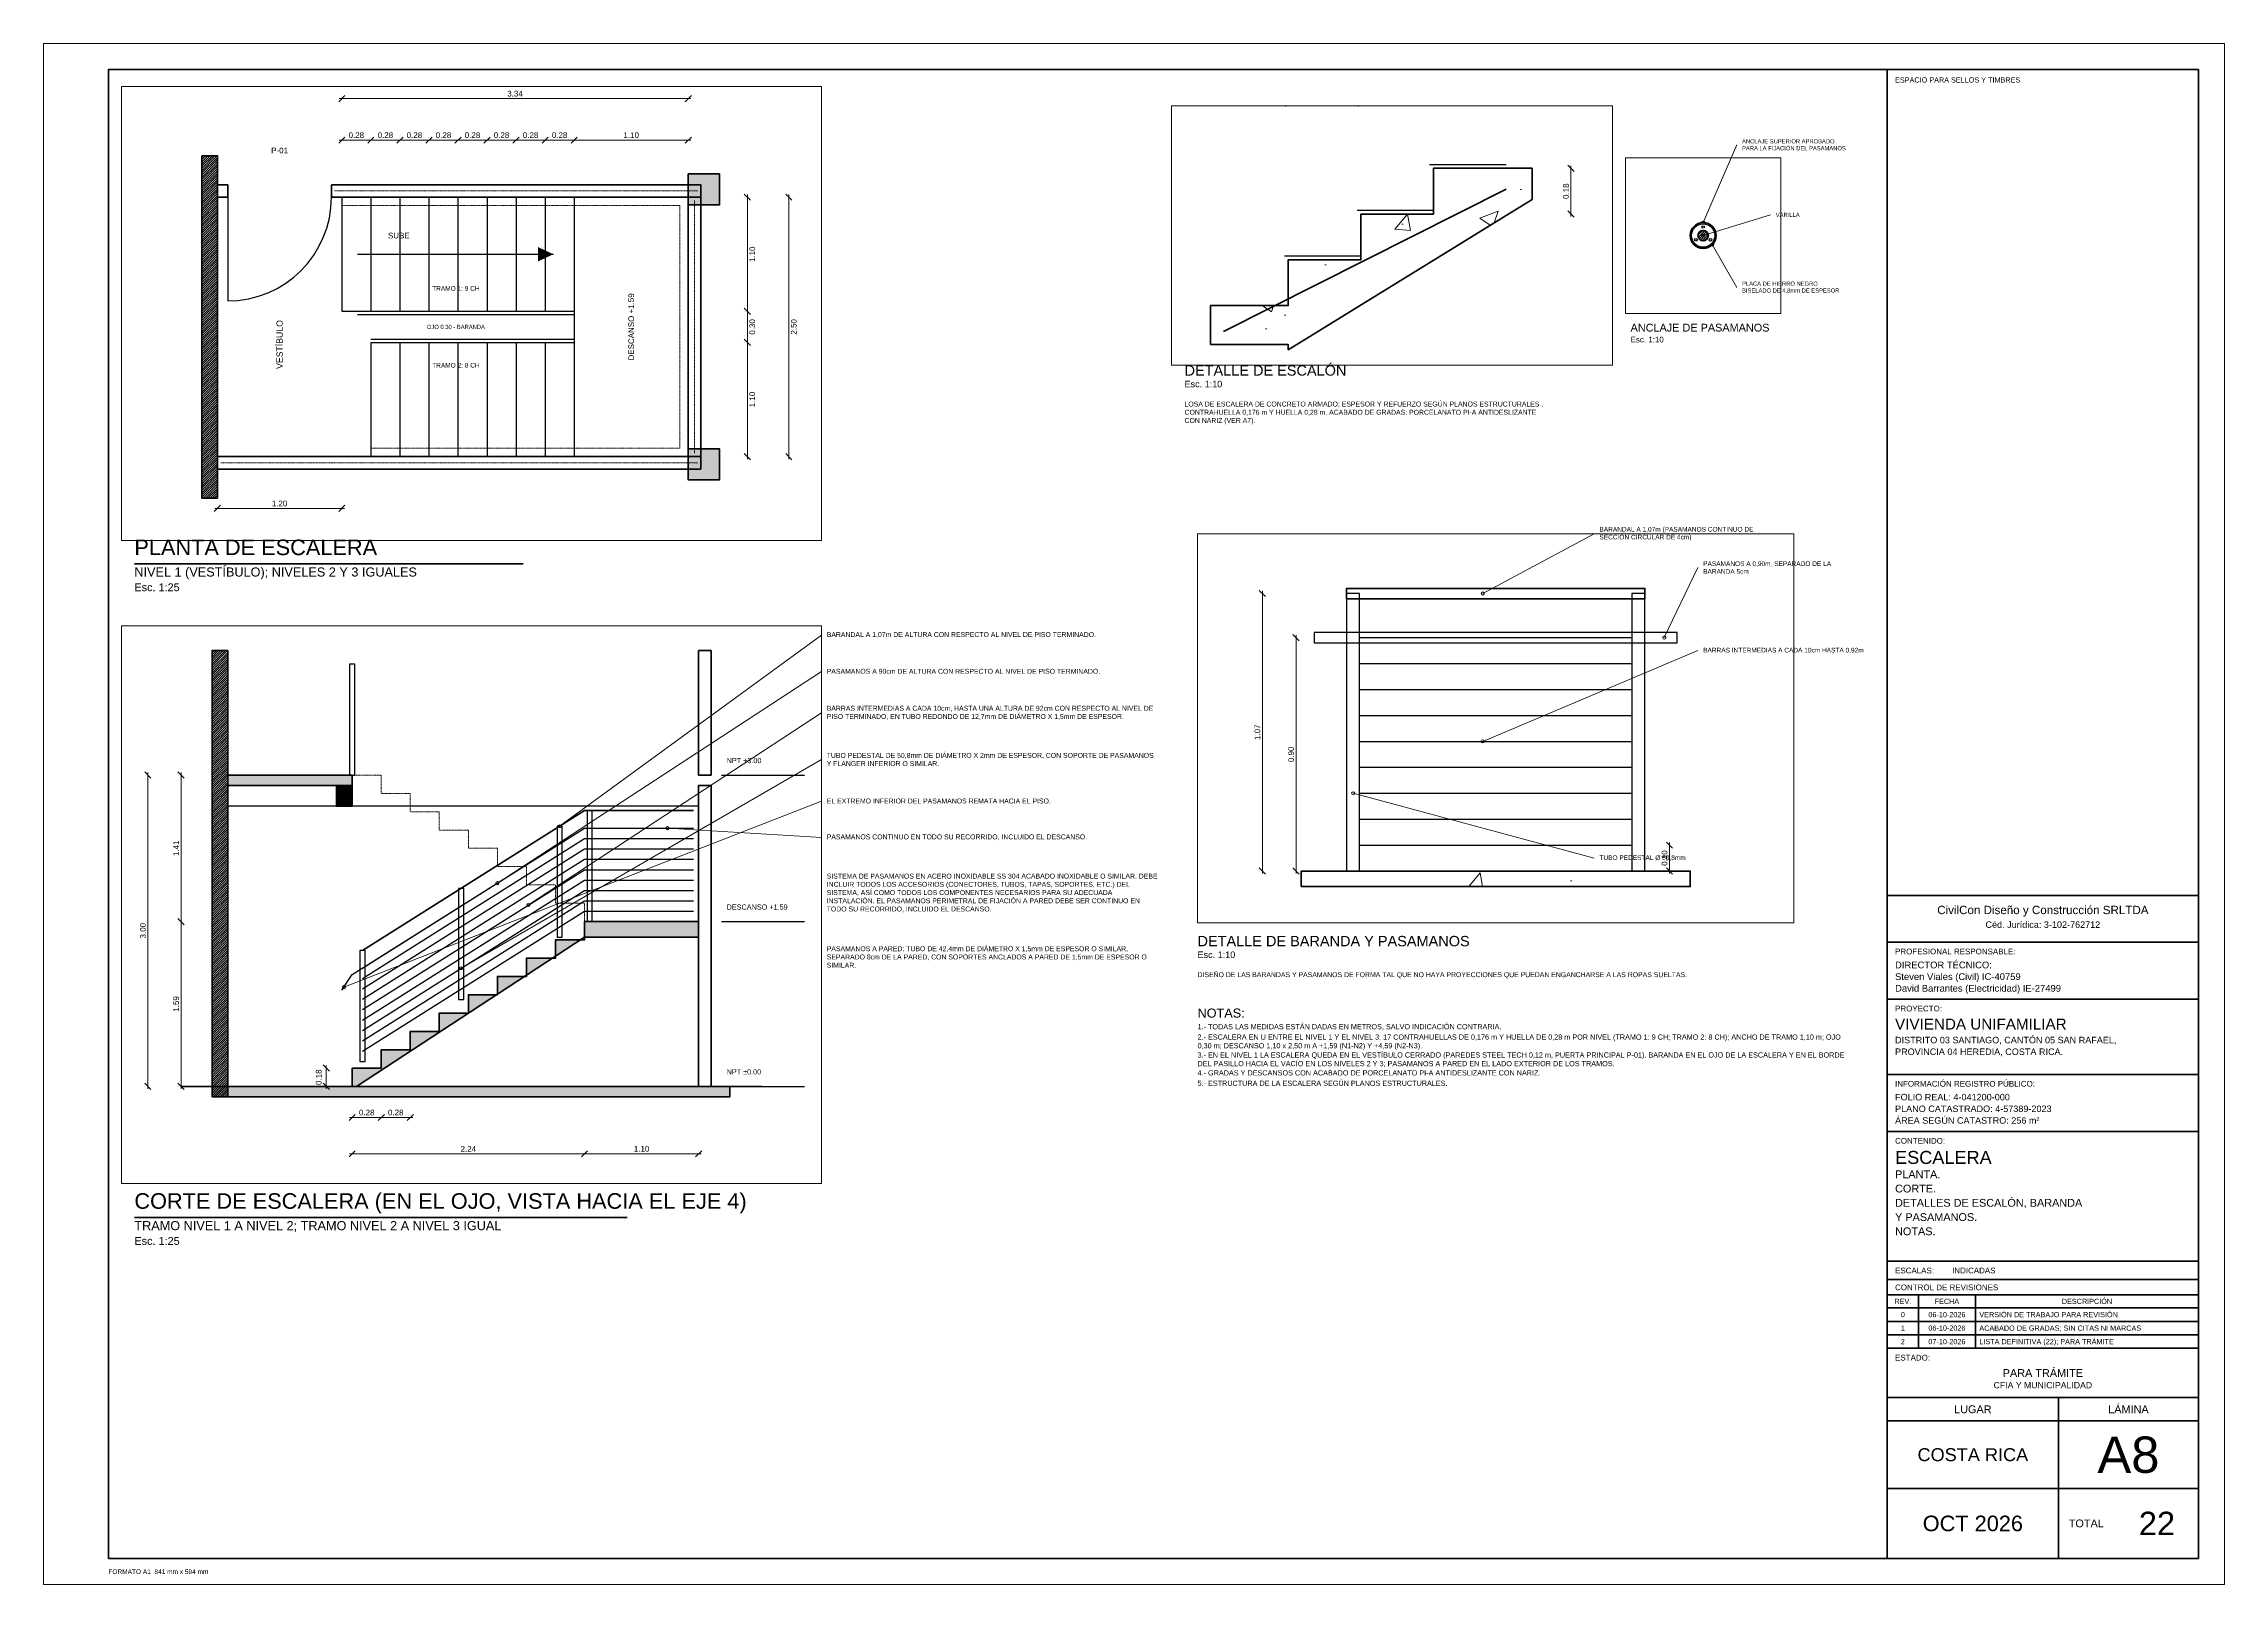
# Paper-space layout 'A8-ESCALERA' of a CAD drawing. Header units: metres, sheet in millimetres. Extents: x 0 to 841, y 0 to 594.
# The model-space entities are those that its viewports show. They can reach past a viewport. Long polylines and large blocks are cut down to what shows.
import ezdxf
from ezdxf.enums import TextEntityAlignment as Align

# ---------------------------------------------------------------- set-up
doc = ezdxf.new("R2010")
doc.units = ezdxf.units.M
doc.linetypes.add('DASHED', pattern=[1.524, 1.27, -0.254])
for name, color, linetype, lineweight in [('A-CAJETIN', 7, 'Continuous', 35), ('A-CAJETIN-TXT', 7, 'Continuous', 25), ('A-MARCO', 7, 'Continuous', 70), ('A-NOTAS', 7, 'Continuous', 18), ('A-TEXTO', 7, 'Continuous', 18), ('A-TITULOS', 7, 'Continuous', 35), ('S-BARANDA', 7, 'Continuous', 25), ('S-CORTE', 7, 'Continuous', 50), ('S-COTA', 7, 'Continuous', 18), ('S-OCULTO', 8, 'DASHED', 13), ('S-TRAMA', 8, 'Continuous', 9), ('S-TXT', 7, 'Continuous', 18), ('S-VISTA', 7, 'Continuous', 25)]:
    doc.layers.add(name, color=color, linetype=linetype, lineweight=lineweight)
doc.layers.add('A-VIEWPORT', color=8, linetype='Continuous', lineweight=13, plot=False)
doc.styles.add('ARIAL', font='arial.ttf')
doc.dimstyles.new('COTA-10', dxfattribs={"dimtxt": 0.022, "dimasz": 0.012, "dimexe": 0.01, "dimexo": 0.01, "dimgap": 0.008, "dimtad": 1, "dimzin": 0, "dimdsep": 46, "dimtxsty": 'ARIAL', "dimtsz": 0.012, "dimcen": 2.5, "dimdle": 0.01, "dimclrd": 7, "dimclre": 7, "dimclrt": 7, "dimazin": 3, "dimtfac": 1, "dimtmove": 0, "dimatfit": 3, "dimlwd": 18, "dimlwe": 13})
doc.dimstyles.new('COTA-25', dxfattribs={"dimtxt": 0.055, "dimasz": 0.03, "dimexe": 0.025, "dimexo": 0.025, "dimgap": 0.02, "dimtad": 1, "dimzin": 0, "dimdsep": 46, "dimtxsty": 'ARIAL', "dimtsz": 0.03, "dimcen": 2.5, "dimdle": 0.025, "dimclrd": 7, "dimclre": 7, "dimclrt": 7, "dimazin": 3, "dimtfac": 1, "dimtmove": 0, "dimatfit": 3, "dimlwd": 18, "dimlwe": 13})

# ---------------------------------------------------------------- blocks, each defined once
blk = doc.blocks.new('CAJETIN_A1')
for p, q in [((0, 255.6), (120, 255.6)), ((0, 237.6), (120, 237.6)), ((0, 215.6), (120, 215.6)), ((0, 186.6), (120, 186.6)), ((0, 164.6), (120, 164.6)), ((0, 114.6), (120, 114.6)), ((0, 107.6), (120, 107.6)), ((0, 101.6), (120, 101.6)), ((12, 101.6), (12, 81)), ((34, 101.6), (34, 81)), ((0, 96.6), (120, 96.6)), ((0, 91.4), (120, 91.4)), ((0, 86.2), (120, 86.2)), ((0, 81), (120, 81)), ((0, 62), (120, 62)), ((66, 62), (66, 0)), ((0, 53), (120, 53)), ((0, 27), (120, 27))]:
    blk.add_line(p, q)
blk.add_lwpolyline([(0, 0), (120, 0), (120, 574), (0, 574)], close=True)
at = {"style": 'ARIAL'}
for s, height, p in [('ESPACIO PARA SELLOS Y TIMBRES', 2, (3, 571)), ('PROFESIONAL RESPONSABLE:', 2.2, (3, 235.1)), ('PROYECTO:', 2.2, (3, 213.1)), ('INFORMACIÓN REGISTRO PÚBLICO:', 2.2, (3, 184.1)), ('CONTENIDO:', 2.2, (3, 162.1)), ('ESCALAS:', 2.2, (3, 112.1)), ('CONTROL DE REVISIONES', 2.2, (3, 105.6)), ('ESTADO:', 2.2, (3, 78.5))]:
    blk.add_text(s, height=height, dxfattribs=at).set_placement(p, align=Align.TOP_LEFT)
for s, height, p in [('REV.', 2, (6, 99.1)), ('FECHA', 2, (23, 99.1)), ('DESCRIPCIÓN', 2, (77, 99.1)), ('LUGAR', 3, (33, 57.5)), ('LÁMINA', 3, (93, 57.5))]:
    blk.add_text(s, height=height, dxfattribs=at).set_placement(p, align=Align.MIDDLE_CENTER)
blk.add_text('TOTAL', height=3, dxfattribs=at).set_placement((70, 13.5), align=Align.MIDDLE_LEFT)
for tag, height, p in [('EMPRESA_CED', 2.5, (60, 245.6)), ('EMPRESA', 3.2, (60, 251.6)), ('ESTADO_1', 3, (60, 73)), ('ESTADO_2', 2.4, (60, 68))]:
    blk.add_attdef(tag, text='', height=height, dxfattribs=at).set_placement(p, align=Align.TOP_CENTER)
for tag, height, p in [('PROF_1', 2.6, (3, 230.1)), ('PROF_2', 2.6, (3, 225.6)), ('PROF_3', 2.6, (3, 221.1)), ('PROYECTO', 4.2, (3, 208.1)), ('UBIC_1', 2.5, (3, 201.1)), ('UBIC_2', 2.5, (3, 196.6)), ('UBIC_3', 2.5, (3, 192.1)), ('REG_1', 2.5, (3, 179.1)), ('REG_2', 2.5, (3, 174.6)), ('REG_3', 2.5, (3, 170.1)), ('CONT_TIT', 5, (3, 157.1)), ('CONT_1', 3, (3, 149.6)), ('CONT_2', 3, (3, 144.1)), ('CONT_3', 3, (3, 138.6)), ('CONT_4', 3, (3, 133.1)), ('CONT_5', 3, (3, 127.6)), ('CONT_6', 3, (3, 122.1)), ('ESCALAS', 2.2, (25, 112.1))]:
    blk.add_attdef(tag, text='', height=height, dxfattribs=at).set_placement(p, align=Align.TOP_LEFT)
for tag, height, p in [('REV0_N', 2, (6, 94)), ('REV0_F', 2, (23, 94)), ('REV1_N', 2, (6, 88.8)), ('REV2_N', 2, (6, 83.6)), ('REV1_F', 2, (23, 88.8)), ('REV2_F', 2, (23, 83.6)), ('LUGAR', 5, (33, 40)), ('LAMINA', 14, (93, 40)), ('TOTAL', 9, (104, 13.5)), ('FECHA', 6, (33, 13.5))]:
    blk.add_attdef(tag, text='', height=height, dxfattribs=at).set_placement(p, align=Align.MIDDLE_CENTER)
for tag, p in [('REV0_D', (35.5, 94)), ('REV1_D', (35.5, 88.8)), ('REV2_D', (35.5, 83.6))]:
    blk.add_attdef(tag, text='', height=2, dxfattribs=at).set_placement(p, align=Align.MIDDLE_LEFT)
blk = doc.blocks.new('_OBLIQUE')
at = {"color": 0, "linetype": 'BYBLOCK'}
blk.add_line((-0.5, -0.5), (0.5, 0.5), dxfattribs=at)
blk = doc.blocks.new('*D24')
at = {"color": 7, "lineweight": 18}
blk.add_line((20.29, 0.9294), (20.59, 0.9294), dxfattribs=at)
at = {"color": 7, "lineweight": 13}
for p, q in [((20.3, 0.9394), (20.3, 0.9394)), ((20.58, 0.9394), (20.58, 0.9394))]:
    blk.add_line(p, q, dxfattribs=at)
at = {"layer": 'Defpoints'}
for p in [(20.3, 0.9294), (20.3, 0.9294), (20.58, 0.9294)]:
    blk.add_point(p, dxfattribs=at)
at = {"layer": 'S-COTA', "color": 7, "xscale": 0.024, "yscale": 0.024}
for p in [(20.3, 0.9294), (20.58, 0.9294)]:
    blk.add_blockref('_OBLIQUE', p, dxfattribs=at)
at = {"layer": 'S-COTA', "color": 7, "insert": (20.44, 0.9484), "char_height": 0.022, "attachment_point": 5, "style": 'ARIAL'}
blk.add_mtext('0.28', dxfattribs=at)
blk = doc.blocks.new('*D25')
at = {"color": 7, "lineweight": 13}
for p, q in [((21.38, 0.6794), (21.38, 0.6794)), ((21.38, 0.5029), (21.38, 0.5029))]:
    blk.add_line(p, q, dxfattribs=at)
at = {"color": 7, "lineweight": 18}
blk.add_line((21.39, 0.4929), (21.39, 0.6894), dxfattribs=at)
at = {"layer": 'Defpoints'}
for p in [(21.39, 0.6794), (21.39, 0.5029), (21.39, 0.5029)]:
    blk.add_point(p, dxfattribs=at)
at = {"layer": 'S-COTA', "color": 7, "xscale": 0.024, "yscale": 0.024, "rotation": 90}
for p in [(21.39, 0.6794), (21.39, 0.5029)]:
    blk.add_blockref('_OBLIQUE', p, dxfattribs=at)
at = {"layer": 'S-COTA', "color": 7, "insert": (21.371, 0.5912), "char_height": 0.022, "attachment_point": 5, "rotation": 90, "style": 'ARIAL'}
blk.add_mtext('0.18', dxfattribs=at)

msp = doc.modelspace()

# ---------------------------------------------------------------- hatches: boundary and pattern name
at = {"layer": 'S-CORTE'}
for color, points in [(8, [(10.15, 2.9), (11.35, 2.9), (11.35, 3), (10.15, 3)]), (7, [(11.2, 2.7), (11.35, 2.7), (11.35, 2.9), (11.2, 2.9)]), (8, [(11.35, 0), (11.35, 0.1765), (11.63, 0.1765), (11.63, 0.3529), (11.91, 0.3529), (11.91, 0.5294), (12.19, 0.5294), (12.19, 0.7059), (12.47, 0.7059), (12.47, 0.8824), (12.75, 0.8824), (12.75, 1.0588), (13.03, 1.0588), (13.03, 1.2353), (13.31, 1.2353), (13.31, 1.4118), (13.59, 1.4118), (13.59, 1.5882), (13.59, 1.5882), (13.59, 1.4382), (11.39, 0)]), (8, [(13.59, 1.4382), (14.69, 1.4382), (14.69, 1.5882), (13.59, 1.5882)]), (8, [(10, -0.1), (14.99, -0.1), (14.99, 0), (10, 0)]), (7, [(4.69, -16.755), (4.99, -16.755), (4.99, -17.055), (4.69, -17.055)]), (7, [(4.69, -19.405), (4.99, -19.405), (4.99, -19.705), (4.69, -19.705)])]:
    msp.add_hatch(color=color, dxfattribs=at).paths.add_polyline_path(points)
at = {"layer": 'S-TRAMA'}
h = msp.add_hatch(dxfattribs=at)
h.set_pattern_fill('ANSI31', scale=0.0048)
h.paths.add_polyline_path([(10, -0.1), (10.15, -0.1), (10.15, 4.2), (10, 4.2)])
h = msp.add_hatch(dxfattribs=at)
h.set_pattern_fill('AR-CONC', scale=0.004)
h.paths.add_polyline_path([(20, 0), (20, 0.15), (20.3, 0.15), (20.3, 0.3265), (20.58, 0.3265), (20.58, 0.5029), (20.86, 0.5029), (20.86, 0.6794), (21.24, 0.6794), (21.24, 0.5594), (20.3, -0.02), (20.3, 0)])
h = msp.add_hatch(dxfattribs=at)
h.set_pattern_fill('ANSI31', scale=0.002)
edge = h.paths.add_edge_path()
edge.add_arc((23, 0.25), 0.02, 0, 360)
h = msp.add_hatch(dxfattribs=at)
h.set_pattern_fill('AR-CONC', scale=0.004)
h.paths.add_polyline_path([(25.9, -0.06), (27.4, -0.06), (27.4, 0), (25.9, 0)])
h = msp.add_hatch(dxfattribs=at)
h.set_pattern_fill('ANSI31', scale=0.0048)
h.paths.add_polyline_path([(0, -16.58), (0.15, -16.58), (0.15, -19.88), (0, -19.88)])

# ---------------------------------------------------------------- linework, layer by layer
at = {"layer": 'S-BARANDA'}
for p, q in [((26.125, 0.9), (27.175, 0.9)), ((26.125, 0.8), (27.175, 0.8)), ((26.125, 0.7), (27.175, 0.7)), ((26.125, 0.6), (27.175, 0.6)), ((26.125, 0.5), (27.175, 0.5)), ((26.125, 0.4), (27.175, 0.4)), ((26.125, 0.3), (27.175, 0.3)), ((26.125, 0.2), (27.175, 0.2)), ((26.125, 0.1), (27.175, 0.1)), ((0.25, -16.98), (0.25, -17.98)), ((1.5, -18.11), (3.59, -18.11)), ((3.59, -18.11), (3.59, -18.35)), ((1.63, -18.35), (3.59, -18.35))]:
    msp.add_line(p, q, dxfattribs=at)
for points in [[(11.325, 3), (11.375, 3), (11.375, 4.07), (11.325, 4.07)], [(13.615, 1.5882), (13.665, 1.5882), (13.665, 2.6582), (13.615, 2.6582)], [(13.325, 1.437), (13.375, 1.437), (13.375, 2.507), (13.325, 2.507)], [(12.375, 0.8382), (12.425, 0.8382), (12.425, 1.9082), (12.375, 1.9082)], [(11.425, 0.2395), (11.475, 0.2395), (11.475, 1.3095), (11.425, 1.3095)], [(26.075, 0), (26.125, 0), (26.125, 1.07), (26.075, 1.07)], [(27.175, 0), (27.225, 0), (27.225, 1.07), (27.175, 1.07)], [(25.95, 0.88), (27.35, 0.88), (27.35, 0.92), (25.95, 0.92)]]:
    msp.add_lwpolyline(points, close=True, dxfattribs=at)
for points in [[(11.25, 0.9265), (11.35, 1.0765), (13.59, 2.4882), (14.64, 2.4882)], [(11.45, 1.1395), (13.59, 2.4882), (14.64, 2.4882)], [(11.45, 1.0395), (13.59, 2.3882), (14.64, 2.3882)], [(11.45, 0.9395), (13.59, 2.2882), (14.64, 2.2882)], [(11.45, 0.8395), (13.59, 2.1882), (14.64, 2.1882)], [(11.45, 0.7395), (13.59, 2.0882), (14.64, 2.0882)], [(11.45, 0.6395), (13.59, 1.9882), (14.64, 1.9882)], [(11.45, 0.5395), (13.59, 1.8882), (14.64, 1.8882)], [(11.45, 0.4395), (13.59, 1.7882), (14.64, 1.7882)], [(11.45, 0.3395), (13.59, 1.6882), (14.64, 1.6882)]]:
    msp.add_lwpolyline(points, dxfattribs=at)
at = {"layer": 'S-CORTE'}
for p, q in [((20.05, 0.05), (21.14, 0.5994)), ((9.7, 0), (15.3, 0))]:
    msp.add_line(p, q, dxfattribs=at)
for points in [[(10, -0.1), (10.15, -0.1), (10.15, 4.2), (10, 4.2)], [(14.69, 3), (14.81, 3), (14.81, 4.2), (14.69, 4.2)], [(10.15, 2.9), (11.35, 2.9), (11.35, 3), (10.15, 3)], [(11.2, 2.7), (11.35, 2.7), (11.35, 2.9), (11.2, 2.9)], [(14.69, 0), (14.81, 0), (14.81, 2.9), (14.69, 2.9)], [(11.35, 0), (11.35, 0.1765), (11.63, 0.1765), (11.63, 0.3529), (11.91, 0.3529), (11.91, 0.5294), (12.19, 0.5294), (12.19, 0.7059), (12.47, 0.7059), (12.47, 0.8824), (12.75, 0.8824), (12.75, 1.0588), (13.03, 1.0588), (13.03, 1.2353), (13.31, 1.2353), (13.31, 1.4118), (13.59, 1.4118), (13.59, 1.5882), (13.59, 1.5882), (13.59, 1.4382), (11.39, 0)], [(13.59, 1.4382), (14.69, 1.4382), (14.69, 1.5882), (13.59, 1.5882)], [(26.075, 1.05), (27.225, 1.05), (27.225, 1.09), (26.075, 1.09)], [(20, 0), (20, 0.15), (20.3, 0.15), (20.3, 0.3265), (20.58, 0.3265), (20.58, 0.5029), (20.86, 0.5029), (20.86, 0.6794), (21.24, 0.6794), (21.24, 0.5594), (20.3, -0.02), (20.3, 0)], [(10, -0.1), (14.99, -0.1), (14.99, 0), (10, 0)], [(25.9, -0.06), (27.4, -0.06), (27.4, 0), (25.9, 0)], [(0, -16.58), (0.15, -16.58), (0.15, -19.88), (0, -19.88)], [(4.69, -16.755), (4.99, -16.755), (4.99, -17.055), (4.69, -17.055)], [(0.15, -16.86), (0.25, -16.86), (0.25, -16.98), (0.15, -16.98)], [(1.25, -16.86), (4.81, -16.86), (4.81, -16.98), (1.25, -16.98)], [(4.69, -16.98), (4.81, -16.98), (4.81, -19.48), (4.69, -19.48)], [(4.69, -19.405), (4.99, -19.405), (4.99, -19.705), (4.69, -19.705)], [(0.15, -19.48), (4.81, -19.48), (4.81, -19.6), (0.15, -19.6)]]:
    msp.add_lwpolyline(points, close=True, dxfattribs=at)
msp.add_lwpolyline([(11.45, 1.3095), (13.59, 2.6582), (14.64, 2.6582)], dxfattribs=at)
for radius in [0.05, 0.02]:
    msp.add_circle((23, 0.25), radius, dxfattribs=at)
at = {"layer": 'S-OCULTO', "ltscale": 0.0075}
for p, q in [((0.2, -16.92), (0.2, -16.92)), ((1.28, -16.92), (4.78, -16.92)), ((1.35, -17.06), (4.61, -17.06)), ((4.61, -17.06), (4.61, -19.4)), ((4.75, -17.01), (4.75, -19.45)), ((4.61, -19.4), (1.63, -19.4)), ((0.18, -19.54), (4.78, -19.54))]:
    msp.add_line(p, q, dxfattribs=at)
msp.add_lwpolyline([(13.59, 1.5882), (13.59, 1.7647), (13.31, 1.7647), (13.31, 1.9412), (13.03, 1.9412), (13.03, 2.1176), (12.75, 2.1176), (12.75, 2.2941), (12.47, 2.2941), (12.47, 2.4706), (12.19, 2.4706), (12.19, 2.6471), (11.91, 2.6471), (11.91, 2.8235), (11.63, 2.8235), (11.63, 3), (11.35, 3)], dxfattribs=at)
at = {"layer": 'S-VISTA'}
for p, q in [((14.91, 3), (15.71, 3)), ((14.91, 1.5882), (15.71, 1.5882)), ((20.845, 0.6944), (21.14, 0.6944)), ((20.565, 0.5179), (20.86, 0.5179)), ((20.285, 0.3415), (20.58, 0.3415)), ((14.91, 0), (15.71, 0)), ((1.35, -16.98), (1.35, -18.08)), ((1.63, -16.98), (1.63, -18.08)), ((1.91, -16.98), (1.91, -18.08)), ((2.19, -16.98), (2.19, -18.08)), ((2.47, -16.98), (2.47, -18.08)), ((2.75, -16.98), (2.75, -18.08)), ((3.03, -16.98), (3.03, -18.08)), ((3.31, -16.98), (3.31, -18.08)), ((3.59, -16.98), (3.59, -18.08)), ((3.59, -16.98), (3.59, -19.48)), ((1.5, -17.53), (3.39, -17.53)), ((1.35, -18.08), (3.59, -18.08)), ((1.63, -18.38), (1.63, -19.48)), ((1.63, -18.38), (3.59, -18.38)), ((1.91, -18.38), (1.91, -19.48)), ((2.19, -18.38), (2.19, -19.48)), ((2.47, -18.38), (2.47, -19.48)), ((2.75, -18.38), (2.75, -19.48)), ((3.03, -18.38), (3.03, -19.48)), ((3.31, -18.38), (3.31, -19.48)), ((3.59, -18.38), (3.59, -19.48))]:
    msp.add_line(p, q, dxfattribs=at)
msp.add_lwpolyline([(10.15, 0), (14.69, 0), (14.69, 2.7), (10.15, 2.7)], close=True, dxfattribs=at)
for centre, radius in [((23, 0.25), 0.045), ((23, 0.283), 0.005), ((22.9714, 0.2335), 0.005), ((23.0286, 0.2335), 0.005)]:
    msp.add_circle(centre, radius, dxfattribs=at)
msp.add_arc((0.25, -16.98), 1, 270, 360, dxfattribs=at)
msp.add_solid([(3.39, -17.53), (3.24, -17.46), (3.24, -17.6)], dxfattribs=at)

# ---------------------------------------------------------------- texts
at = {"layer": 'S-TXT', "style": 'ARIAL'}
for s, p in [('NPT +3.00', (14.96, 3.1)), ('DESCANSO +1.59', (14.96, 1.6882)), ('NPT ±0.00', (14.96, 0.1))]:
    msp.add_text(s, height=0.05, dxfattribs=at).set_placement(p, align=Align.BOTTOM_LEFT)
for s, height, p in [('P-01', 0.055, (0.75, -16.53)), ('SUBE', 0.055, (1.9, -17.35)), ('TRAMO 1: 9 CH', 0.045, (2.45, -17.86)), ('OJO 0.30 - BARANDA', 0.04, (2.45, -18.23)), ('TRAMO 2: 8 CH', 0.045, (2.45, -18.6))]:
    msp.add_text(s, height=height, dxfattribs=at).set_placement(p, align=Align.MIDDLE_CENTER)
for s, height, p in [('DESCANSO +1.59', 0.055, (4.14, -18.23)), ('VESTÍBULO', 0.06, (0.75, -18.4))]:
    msp.add_text(s, height=height, rotation=90, dxfattribs=at).set_placement(p, align=Align.MIDDLE_CENTER)

# ---------------------------------------------------------------- dimensions: what is measured, and where the dimension line sits
at = {"layer": 'S-COTA'}
for base, p1, p2, dimstyle in [((9.38, 0), (9.38, 0), (9.38, 3), 'COTA-25'), ((9.7, 1.5882), (9.7, 1.5882), (9.7, 3), 'COTA-25'), ((9.7, 0), (9.7, 0), (9.7, 1.5882), 'COTA-25'), ((25.75, 0), (25.75, 0), (25.75, 1.07), 'COTA-10'), ((25.88, 0), (25.88, 0), (25.88, 0.9), 'COTA-10'), ((11.1, 0), (11.1, 0), (11.1, 0.1765), 'COTA-25'), ((27.32, 0), (27.32, 0), (27.32, 0.1), 'COTA-10'), ((5.26, -16.98), (5.26, -16.98), (5.26, -18.08), 'COTA-25'), ((5.66, -16.98), (5.66, -16.98), (5.66, -19.48), 'COTA-25'), ((5.26, -18.08), (5.26, -18.08), (5.26, -18.38), 'COTA-25'), ((5.26, -18.38), (5.26, -18.38), (5.26, -19.48), 'COTA-25')]:
    msp.add_linear_dim(base=base, p1=p1, p2=p2, angle=90, dimstyle=dimstyle, dxfattribs=at).render()
dim = msp.add_linear_dim(base=(20.3, 0.9294), p1=(20.3, 0.9294), p2=(20.58, 0.9294), dimstyle='COTA-10', dxfattribs=at)
dim.commit()
dim.dimension.update_dxf_attribs({"geometry": '*D24', "text_midpoint": (20.44, 0.9484)})
dim = msp.add_linear_dim(base=(21.39, 0.5029), p1=(21.39, 0.5029), p2=(21.39, 0.6794), angle=90, dimstyle='COTA-10', dxfattribs=at)
dim.commit()
dim.dimension.update_dxf_attribs({"geometry": '*D25', "text_midpoint": (21.371, 0.5912)})
for base, p1, p2 in [((11.35, -0.3), (11.35, -0.3), (11.63, -0.3)), ((11.63, -0.3), (11.63, -0.3), (11.91, -0.3)), ((11.35, -0.65), (11.35, -0.65), (13.59, -0.65)), ((13.59, -0.65), (13.59, -0.65), (14.69, -0.65)), ((1.35, -16.03), (1.35, -16.03), (4.69, -16.03)), ((1.35, -16.43), (1.35, -16.43), (1.63, -16.43)), ((1.63, -16.43), (1.63, -16.43), (1.91, -16.43)), ((1.91, -16.43), (1.91, -16.43), (2.19, -16.43)), ((2.19, -16.43), (2.19, -16.43), (2.47, -16.43)), ((2.47, -16.43), (2.47, -16.43), (2.75, -16.43)), ((2.75, -16.43), (2.75, -16.43), (3.03, -16.43)), ((3.03, -16.43), (3.03, -16.43), (3.31, -16.43)), ((3.31, -16.43), (3.31, -16.43), (3.59, -16.43)), ((3.59, -16.43), (3.59, -16.43), (4.69, -16.43)), ((0.15, -19.98), (0.15, -19.98), (1.35, -19.98))]:
    msp.add_linear_dim(base=base, p1=p1, p2=p2, dimstyle='COTA-25', dxfattribs=at).render()

psp = doc.layouts.new('A8-ESCALERA')

# ---------------------------------------------------------------- linework, layer by layer
at = {"layer": 'A-MARCO'}
psp.add_lwpolyline([(25, 10), (831, 10), (831, 584), (25, 584)], close=True, dxfattribs=at)
at = {"layer": 'A-TEXTO'}
for p, q in [((653, 555), (640, 525)), ((666, 528), (640, 520)), ((653, 500), (643.5, 516.5)), ((598, 405), (555, 382)), ((638, 392), (625, 365)), ((300, 366), (199, 292.28)), ((638, 360), (555, 325)), ((300, 352), (175, 270.35)), ((300, 336), (187, 261.92)), ((300, 318), (161, 237.53)), ((598, 280), (505, 305)), ((300, 302), (115.8, 230.26)), ((300, 288), (240.6, 291.53))]:
    psp.add_line(p, q, dxfattribs=at)
for centre in [(640, 525), (640, 520), (643.5, 516.5), (555, 382), (625, 365), (555, 325), (505, 305), (199, 292.28), (240.6, 291.53), (175, 270.35), (187, 261.92), (161, 237.53), (115.8, 230.26)]:
    psp.add_circle(centre, 0.6, dxfattribs=at)
at = {"layer": 'A-TITULOS'}
for p, q in [((35, 393.5), (185, 393.5)), ((35, 141.5), (225, 141.5))]:
    psp.add_line(p, q, dxfattribs=at)
at = {"layer": 'A-VIEWPORT'}
psp.add_lwpolyline([(0, 0), (841, 0), (841, 594), (0, 594)], close=True, dxfattribs=at)

# ---------------------------------------------------------------- block references
at = {"layer": 'A-CAJETIN'}
ref = psp.add_blockref('CAJETIN_A1', (711, 10), dxfattribs=at)
ref.add_attrib('EMPRESA', 'CivilCon Diseño y Construcción SRLTDA', dxfattribs={"layer": 'A-CAJETIN-TXT', "height": 3.2, "style": 'ARIAL'}).set_placement((771, 261.6), align=Align.TOP_CENTER)
ref.add_attrib('EMPRESA_CED', 'Céd. Jurídica: 3-102-762712', dxfattribs={"layer": 'A-CAJETIN-TXT', "height": 2.5, "style": 'ARIAL'}).set_placement((771, 255.6), align=Align.TOP_CENTER)
ref.add_attrib('PROF_1', 'DIRECTOR TÉCNICO:', dxfattribs={"layer": 'A-CAJETIN-TXT', "height": 2.6, "style": 'ARIAL'}).set_placement((714, 240.1), align=Align.TOP_LEFT)
ref.add_attrib('PROF_2', 'Steven Viales (Civil) IC-40759', dxfattribs={"layer": 'A-CAJETIN-TXT', "height": 2.6, "style": 'ARIAL'}).set_placement((714, 235.6), align=Align.TOP_LEFT)
ref.add_attrib('PROF_3', 'David Barrantes (Electricidad) IE-27499', dxfattribs={"layer": 'A-CAJETIN-TXT', "height": 2.6, "style": 'ARIAL'}).set_placement((714, 231.1), align=Align.TOP_LEFT)
ref.add_attrib('PROYECTO', 'VIVIENDA UNIFAMILIAR', dxfattribs={"layer": 'A-CAJETIN-TXT', "height": 4.2, "style": 'ARIAL'}).set_placement((714, 218.1), align=Align.TOP_LEFT)
ref.add_attrib('UBIC_1', 'DISTRITO 03 SANTIAGO, CANTÓN 05 SAN RAFAEL,', dxfattribs={"layer": 'A-CAJETIN-TXT', "height": 2.5, "style": 'ARIAL'}).set_placement((714, 211.1), align=Align.TOP_LEFT)
ref.add_attrib('UBIC_2', 'PROVINCIA 04 HEREDIA, COSTA RICA.', dxfattribs={"layer": 'A-CAJETIN-TXT', "height": 2.5, "style": 'ARIAL'}).set_placement((714, 206.6), align=Align.TOP_LEFT)
ref.add_attrib('REG_1', 'FOLIO REAL: 4-041200-000', dxfattribs={"layer": 'A-CAJETIN-TXT', "height": 2.5, "style": 'ARIAL'}).set_placement((714, 189.1), align=Align.TOP_LEFT)
ref.add_attrib('REG_2', 'PLANO CATASTRADO: 4-57389-2023', dxfattribs={"layer": 'A-CAJETIN-TXT', "height": 2.5, "style": 'ARIAL'}).set_placement((714, 184.6), align=Align.TOP_LEFT)
ref.add_attrib('REG_3', 'ÁREA SEGÚN CATASTRO: 256 m²', dxfattribs={"layer": 'A-CAJETIN-TXT', "height": 2.5, "style": 'ARIAL'}).set_placement((714, 180.1), align=Align.TOP_LEFT)
ref.add_attrib('CONT_TIT', 'ESCALERA', dxfattribs={"layer": 'A-CAJETIN-TXT', "height": 5, "style": 'ARIAL'}).set_placement((714, 167.1), align=Align.TOP_LEFT)
ref.add_attrib('CONT_1', 'PLANTA.', dxfattribs={"layer": 'A-CAJETIN-TXT', "height": 3, "style": 'ARIAL'}).set_placement((714, 159.6), align=Align.TOP_LEFT)
ref.add_attrib('CONT_2', 'CORTE.', dxfattribs={"layer": 'A-CAJETIN-TXT', "height": 3, "style": 'ARIAL'}).set_placement((714, 154.1), align=Align.TOP_LEFT)
ref.add_attrib('CONT_3', 'DETALLES DE ESCALÓN, BARANDA', dxfattribs={"layer": 'A-CAJETIN-TXT', "height": 3, "style": 'ARIAL'}).set_placement((714, 148.6), align=Align.TOP_LEFT)
ref.add_attrib('CONT_4', 'Y PASAMANOS.', dxfattribs={"layer": 'A-CAJETIN-TXT', "height": 3, "style": 'ARIAL'}).set_placement((714, 143.1), align=Align.TOP_LEFT)
ref.add_attrib('CONT_5', 'NOTAS.', dxfattribs={"layer": 'A-CAJETIN-TXT', "height": 3, "style": 'ARIAL'}).set_placement((714, 137.6), align=Align.TOP_LEFT)
ref.add_attrib('ESCALAS', 'INDICADAS', dxfattribs={"layer": 'A-CAJETIN-TXT', "height": 2.2, "style": 'ARIAL'}).set_placement((736, 122.1), align=Align.TOP_LEFT)
ref.add_attrib('REV0_N', '0', dxfattribs={"layer": 'A-CAJETIN-TXT', "height": 2, "style": 'ARIAL'}).set_placement((717, 104), align=Align.MIDDLE_CENTER)
ref.add_attrib('REV0_F', '06-10-2026', dxfattribs={"layer": 'A-CAJETIN-TXT', "height": 2, "style": 'ARIAL'}).set_placement((734, 104), align=Align.MIDDLE_CENTER)
ref.add_attrib('REV0_D', 'VERSIÓN DE TRABAJO PARA REVISIÓN', dxfattribs={"layer": 'A-CAJETIN-TXT', "height": 2, "style": 'ARIAL'}).set_placement((746.5, 104), align=Align.MIDDLE_LEFT)
ref.add_attrib('REV1_N', '1', dxfattribs={"layer": 'A-CAJETIN-TXT', "height": 2, "style": 'ARIAL'}).set_placement((717, 98.8), align=Align.MIDDLE_CENTER)
ref.add_attrib('REV1_F', '06-10-2026', dxfattribs={"layer": 'A-CAJETIN-TXT', "height": 2, "style": 'ARIAL'}).set_placement((734, 98.8), align=Align.MIDDLE_CENTER)
ref.add_attrib('REV1_D', 'ACABADO DE GRADAS; SIN CITAS NI MARCAS', dxfattribs={"layer": 'A-CAJETIN-TXT', "height": 2, "style": 'ARIAL'}).set_placement((746.5, 98.8), align=Align.MIDDLE_LEFT)
ref.add_attrib('REV2_N', '2', dxfattribs={"layer": 'A-CAJETIN-TXT', "height": 2, "style": 'ARIAL'}).set_placement((717, 93.6), align=Align.MIDDLE_CENTER)
ref.add_attrib('REV2_F', '07-10-2026', dxfattribs={"layer": 'A-CAJETIN-TXT', "height": 2, "style": 'ARIAL'}).set_placement((734, 93.6), align=Align.MIDDLE_CENTER)
ref.add_attrib('REV2_D', 'LISTA DEFINITIVA (22); PARA TRÁMITE', dxfattribs={"layer": 'A-CAJETIN-TXT', "height": 2, "style": 'ARIAL'}).set_placement((746.5, 93.6), align=Align.MIDDLE_LEFT)
ref.add_attrib('ESTADO_1', 'PARA TRÁMITE', dxfattribs={"layer": 'A-CAJETIN-TXT', "height": 3, "style": 'ARIAL'}).set_placement((771, 83), align=Align.TOP_CENTER)
ref.add_attrib('ESTADO_2', 'CFIA Y MUNICIPALIDAD', dxfattribs={"layer": 'A-CAJETIN-TXT', "height": 2.4, "style": 'ARIAL'}).set_placement((771, 78), align=Align.TOP_CENTER)
ref.add_attrib('LUGAR', 'COSTA RICA', dxfattribs={"layer": 'A-CAJETIN-TXT', "height": 5, "style": 'ARIAL'}).set_placement((744, 50), align=Align.MIDDLE_CENTER)
ref.add_attrib('LAMINA', 'A8', dxfattribs={"layer": 'A-CAJETIN-TXT', "height": 14, "style": 'ARIAL'}).set_placement((804, 50), align=Align.MIDDLE_CENTER)
ref.add_attrib('FECHA', 'OCT 2026', dxfattribs={"layer": 'A-CAJETIN-TXT', "height": 6, "style": 'ARIAL'}).set_placement((744, 23.5), align=Align.MIDDLE_CENTER)
ref.add_attrib('TOTAL', '22', dxfattribs={"layer": 'A-CAJETIN-TXT', "height": 9, "style": 'ARIAL'}).set_placement((815, 23.5), align=Align.MIDDLE_CENTER)

# ---------------------------------------------------------------- texts
at = {"layer": 'A-NOTAS', "char_height": 2, "width": 250, "attachment_point": 1, "style": 'ARIAL'}
for s, insert in [('2.- ESCALERA EN U ENTRE EL NIVEL 1 Y EL NIVEL 3: 17 CONTRAHUELLAS DE 0,176 m Y HUELLA DE 0,28 m POR NIVEL (TRAMO 1: 9 CH; TRAMO 2: 8 CH); ANCHO DE TRAMO 1,10 m; OJO 0,30 m; DESCANSO 1,10 x 2,50 m A +1,59 (N1-N2) Y +4,59 (N2-N3).', (445, 212)), ('1.- TODAS LAS MEDIDAS ESTÁN DADAS EN METROS, SALVO INDICACIÓN CONTRARIA.', (445, 216)), ('3.- EN EL NIVEL 1 LA ESCALERA QUEDA EN EL VESTÍBULO CERRADO (PAREDES STEEL TECH 0,12 m, PUERTA PRINCIPAL P-01). BARANDA EN EL OJO DE LA ESCALERA Y EN EL BORDE DEL PASILLO HACIA EL VACÍO EN LOS NIVELES 2 Y 3; PASAMANOS A PARED EN EL LADO EXTERIOR DE LOS TRAMOS.', (445, 205.1)), ('4.- GRADAS Y DESCANSOS CON ACABADO DE PORCELANATO PI-A ANTIDESLIZANTE CON NARIZ.', (445, 198.2)), ('5.- ESTRUCTURA DE LA ESCALERA SEGÚN PLANOS ESTRUCTURALES.', (445, 194.2))]:
    psp.add_mtext(s, dxfattribs=dict(at, insert=insert))
at = {"layer": 'A-TEXTO', "style": 'ARIAL'}
for height, p in [(2.2, (612, 481)), (2.5, (440, 464)), (2.5, (445, 244))]:
    psp.add_text('Esc. 1:10', height=height, dxfattribs=at).set_placement(p, align=Align.TOP_LEFT)
for s, height, p in [('NIVEL 1 (VESTÍBULO); NIVELES 2 Y 3 IGUALES', 3.5, (35, 387.5)), ('Esc. 1:25', 3, (35, 382)), ('TRAMO NIVEL 1 A NIVEL 2; TRAMO NIVEL 2 A NIVEL 3 IGUAL', 3.5, (35, 135.5)), ('Esc. 1:25', 3, (35, 130))]:
    psp.add_text(s, height=height, dxfattribs=at).set_placement(p, align=Align.BOTTOM_LEFT)
psp.add_text('FORMATO A1  841 mm x 594 mm', height=1.8, dxfattribs=at).set_placement((25, 4))
for s, insert, char_height, width, attachment_point in [('ANCLAJE SUPERIOR APROBADO PARA LA FIJACIÓN DEL PASAMANOS', (655, 555), 1.6, 40, 4), ('VARILLA', (668, 528), 1.6, 40, 4), ('PLACA DE HIERRO NEGRO BISELADO DE 4,8mm DE ESPESOR', (655, 500), 1.6, 40, 4), ('LOSA DE ESCALERA DE CONCRETO ARMADO; ESPESOR Y REFUERZO SEGÚN PLANOS ESTRUCTURALES . CONTRAHUELLA 0,176 m Y HUELLA 0,28 m. ACABADO DE GRADAS: PORCELANATO PI-A ANTIDESLIZANTE CON NARIZ (VER A7).', (440, 456), 1.9, 140, 1), ('BARANDAL A 1,07m (PASAMANOS CONTINUO DE SECCIÓN CIRCULAR DE 4cm)', (600, 405), 1.8, 60, 4), ('PASAMANOS A 0,90m, SEPARADO DE LA BARANDA 5cm', (640, 392), 1.8, 60, 4), ('BARANDAL A 1,07m DE ALTURA CON RESPECTO AL NIVEL DE PISO TERMINADO.', (302, 366), 1.9, 128, 4), ('BARRAS INTERMEDIAS A CADA 10cm HASTA 0,92m', (640, 360), 1.8, 60, 4), ('PASAMANOS A 90cm DE ALTURA CON RESPECTO AL NIVEL DE PISO TERMINADO.', (302, 352), 1.9, 128, 4), ('BARRAS INTERMEDIAS A CADA 10cm, HASTA UNA ALTURA DE 92cm CON RESPECTO AL NIVEL DE PISO TERMINADO, EN TUBO REDONDO DE 12,7mm DE DIÁMETRO X 1,5mm DE ESPESOR.', (302, 336), 1.9, 128, 4), ('TUBO PEDESTAL DE 50,8mm DE DIÁMETRO X 2mm DE ESPESOR, CON SOPORTE DE PASAMANOS Y FLANGER INFERIOR O SIMILAR.', (302, 318), 1.9, 128, 4), ('EL EXTREMO INFERIOR DEL PASAMANOS REMATA HACIA EL PISO.', (302, 302), 1.9, 128, 4), ('PASAMANOS CONTINUO EN TODO SU RECORRIDO, INCLUIDO EL DESCANSO.', (302, 288), 1.9, 128, 4), ('TUBO PEDESTAL Ø 50,8mm', (600, 280), 1.8, 60, 4), ('SISTEMA DE PASAMANOS EN ACERO INOXIDABLE SS 304 ACABADO INOXIDABLE O SIMILAR. DEBE INCLUIR TODOS LOS ACCESORIOS (CONECTORES, TUBOS, TAPAS, SOPORTES, ETC.) DEL SISTEMA, ASÍ COMO TODOS LOS COMPONENTES NECESARIOS PARA SU ADECUADA INSTALACIÓN. EL PASAMANOS PERIMETRAL DE FIJACIÓN A PARED DEBE SER CONTINUO EN TODO SU RECORRIDO, INCLUIDO EL DESCANSO.', (302, 274), 1.9, 128, 1), ('PASAMANOS A PARED: TUBO DE 42,4mm DE DIÁMETRO X 1,5mm DE ESPESOR O SIMILAR, SEPARADO 8cm DE LA PARED, CON SOPORTES ANCLADOS A PARED DE 1,5mm DE ESPESOR O SIMILAR.', (302, 246), 1.9, 128, 1), ('DISEÑO DE LAS BARANDAS Y PASAMANOS DE FORMA TAL QUE NO HAYA PROYECCIONES QUE PUEDAN ENGANCHARSE A LAS ROPAS SUELTAS.', (445, 236), 1.9, 240, 1)]:
    psp.add_mtext(s, dxfattribs=dict(at, insert=insert, char_height=char_height, width=width, attachment_point=attachment_point))
at = {"layer": 'A-TITULOS', "style": 'ARIAL'}
for s, height, p in [('ANCLAJE DE PASAMANOS', 3, (612, 486)), ('DETALLE DE ESCALÓN', 4, (440, 470)), ('DETALLE DE BARANDA Y PASAMANOS', 4, (445, 250)), ('NOTAS:', 3.5, (445, 222))]:
    psp.add_text(s, height=height, dxfattribs=at).set_placement(p, align=Align.TOP_LEFT)
for s, p in [('PLANTA DE ESCALERA', (35, 395)), ('CORTE DE ESCALERA (EN EL OJO, VISTA HACIA EL EJE 4)', (35, 143))]:
    psp.add_text(s, height=6, dxfattribs=at).set_placement(p, align=Align.BOTTOM_LEFT)

# ---------------------------------------------------------------- viewports
at = {"layer": 'A-VIEWPORT'}
psp.add_viewport(center=(165, 490), size=(270, 175), view_center_point=(2.6, -18.1), view_height=4.375, dxfattribs=at)
for center, size, view_center_point, view_height, status in [((520, 520), (170, 100), (20.7, 0.42), 1, 4), ((640, 520), (60, 60), (23, 0.25), 0.6, 5), ((560, 330), (230, 150), (26.65, 0.55), 1.5, 6), ((165, 262), (270, 215), (12.5, 1.75), 5.375, 3)]:
    psp.add_viewport(center=center, size=size, view_center_point=view_center_point, view_height=view_height, status=status, dxfattribs=at)

doc.saveas('drawing.dxf')
